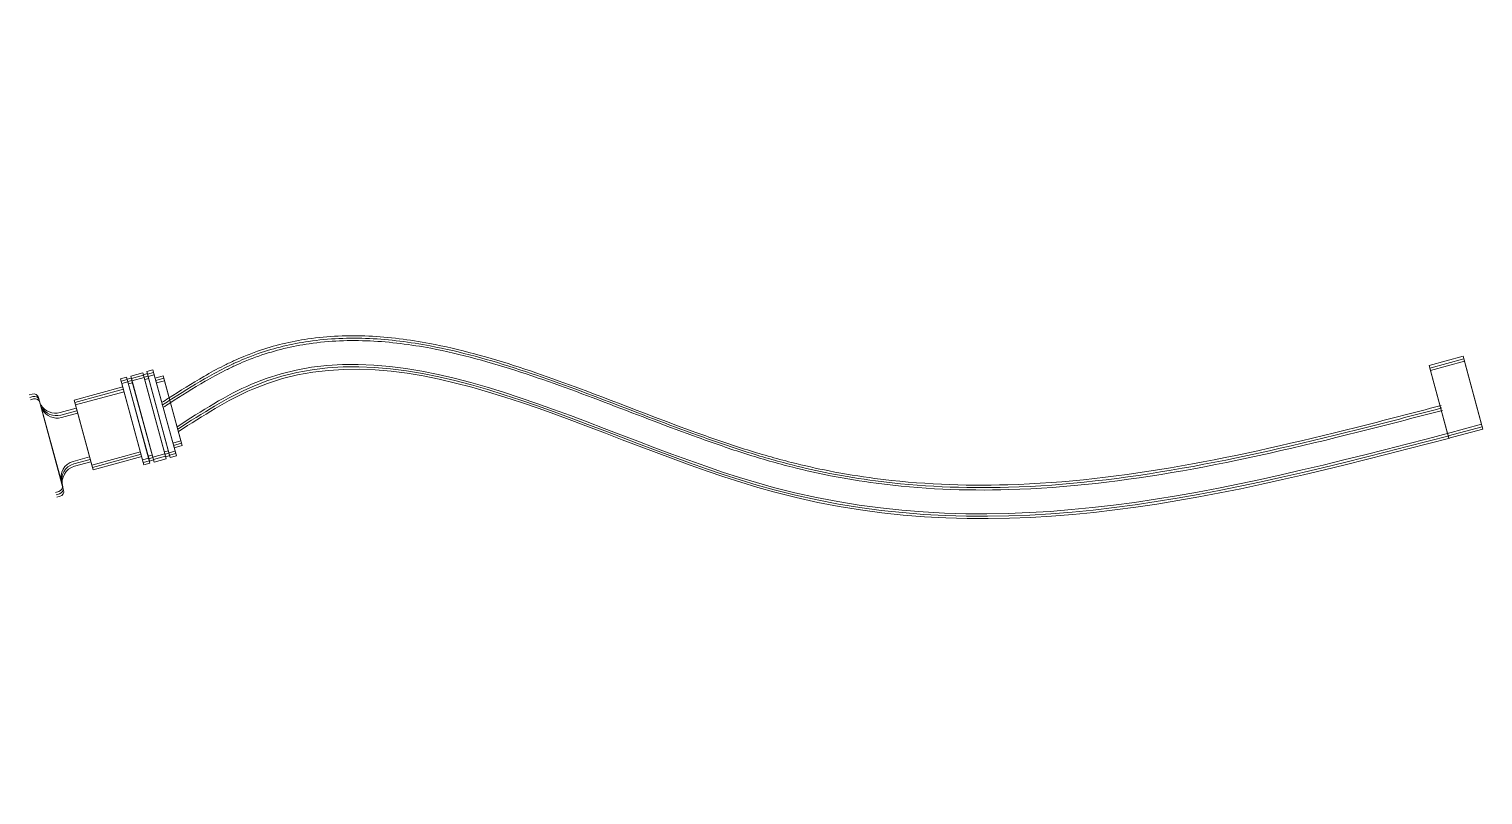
# Model space of a CAD drawing. Header units: millimetres. Extents: x -31731215 to 29997125, y -14487545 to 25622576.
# Drawn here: x -20389184 to -19870476, y -14487545 to -14214426 of the extents above; entities that cross this region are included whole.
import ezdxf

# ---------------------------------------------------------------- set-up
doc = ezdxf.new("R2010")
doc.units = ezdxf.units.MM
doc.header["$MEASUREMENT"] = 0
doc.layers.add('Blocks', color=251, linetype='Continuous', lineweight=9)
doc.layers.add('Texty', color=3, linetype='Continuous')

# ---------------------------------------------------------------- blocks, each defined once
blk = doc.blocks.new('bidet')
for p, q in [((25065016, 7030101), (25067266, 7030101)), ((25065016, 7030101), (25065016, 7000101)), ((25067266, 7030101), (25067266, 7000101)), ((25067266, 7029351), (25068766, 7029351)), ((25068766, 7030101), (25073266, 7030101)), ((25068766, 7000101), (25068766, 7030101)), ((25073266, 7000101), (25073266, 7030101)), ((25073266, 7029351), (25074766, 7029351)), ((25074766, 7030101), (25077016, 7030101)), ((25074766, 7030101), (25074766, 7000101)), ((25077016, 7030101), (25077016, 7000101)), ((25107016, 7031301), (25107016, 6998901)), ((25108816, 7033101), (25110016, 7033101)), ((25062016, 7027101), (25065016, 7027101)), ((25062016, 7027101), (25062016, 7003101)), ((25077016, 7027101), (25095016, 7027101)), ((25095016, 7027101), (25095016, 7003101)), ((25095016, 7024101), (25101016, 7024101)), ((25062016, 7003101), (25065016, 7003101)), ((25077016, 7003101), (25095016, 7003101)), ((25095016, 7006101), (25101016, 7006101)), ((25065016, 7000101), (25067266, 7000101)), ((25067266, 7000851), (25068766, 7000851)), ((25068766, 7000101), (25073266, 7000101)), ((25073266, 7000851), (25074766, 7000851)), ((25074766, 7000101), (25077016, 7000101)), ((25108816, 6997101), (25110016, 6997101))]:
    blk.add_line(p, q)
blk.add_lwpolyline([(24612669, 7143138), (24625258, 7143138), (24625258, 7118034), (24612669, 7118034)], close=True)
for centre, radius, start, end in [((25101016, 7030101), 6000, 270, 0), ((25108816, 7031301), 1800, 90, 180), ((25101016, 7000101), 6000, 14.47751, 90), ((25108816, 6998901), 1800, 180, 270)]:
    blk.add_arc(centre, radius, start, end)
blk.add_spline([(24624952, 7143138), (24862372, 7098591), (25032481, 7014254), (25062016, 7021903)], degree=3)
blk.add_open_spline([(24624837, 7132927), (24635294, 7132810), (24645722, 7132692), (24677625, 7132068), (24698945, 7131277), (24740851, 7127474), (24761433, 7124461), (24796844, 7115922), (24811887, 7111157), (24831646, 7102887), (24836658, 7100609), (24845726, 7096129), (24849794, 7093985), (24856332, 7090308), (24858816, 7088854), (24863789, 7085838), (24866275, 7084278), (24873730, 7079471), (24878698, 7076092), (24892744, 7066244), (24901827, 7059525), (24920116, 7046196), (24929321, 7039586), (24948027, 7027309), (24957529, 7021640), (24973918, 7013667), (24980663, 7010867), (24994468, 7006432), (25001531, 7004797), (25014824, 7003190), (25021004, 7002996), (25028987, 7003559), (25030710, 7003728), (25033763, 7004113), (25035091, 7004310), (25037726, 7004753), (25039035, 7005000), (25042941, 7005802), (25045516, 7006419), (25052911, 7008363), (25057659, 7009825), (25063239, 7011581), (25064169, 7011875), (25065094, 7012167)], degree=3, knots=[0, 0, 0, 0, 30.774058, 30.774058, 94.5688399, 94.5688399, 158.3636217, 158.3636217, 207.1350622, 207.1350622, 223.8893718, 223.8893718, 237.6890169, 237.6890169, 246.2182075, 246.2182075, 254.7473981, 254.7473981, 271.8057794, 271.8057794, 302.9547894, 302.9547894, 334.1037994, 334.1037994, 365.2528094, 365.2528094, 386.3587303, 386.3587303, 407.4646513, 407.4646513, 425.1877559, 425.1877559, 430.0455373, 430.0455373, 433.7665703, 433.7665703, 437.4876034, 437.4876034, 444.9296695, 444.9296695, 459.0935504, 459.0935504, 461.9399709, 461.9399709, 461.9399709, 461.9399709])

msp = doc.modelspace()

# ---------------------------------------------------------------- linework, layer by layer
at = {"layer": 'Texty', "ltscale": 15}
msp.add_xline((2438720.775, -932523.411), (0.964976728288, 0.262335498671), dxfattribs=at)

# ---------------------------------------------------------------- block references
at = {"layer": 'Blocks', "rotation": 195.2086875811175}
for p in [(2005809.142, -1005609.397), (2006045.244, -1006477.876), (2006278.198, -1007334.775)]:
    msp.add_blockref('bidet', p, dxfattribs=at)

doc.saveas('drawing.dxf')
